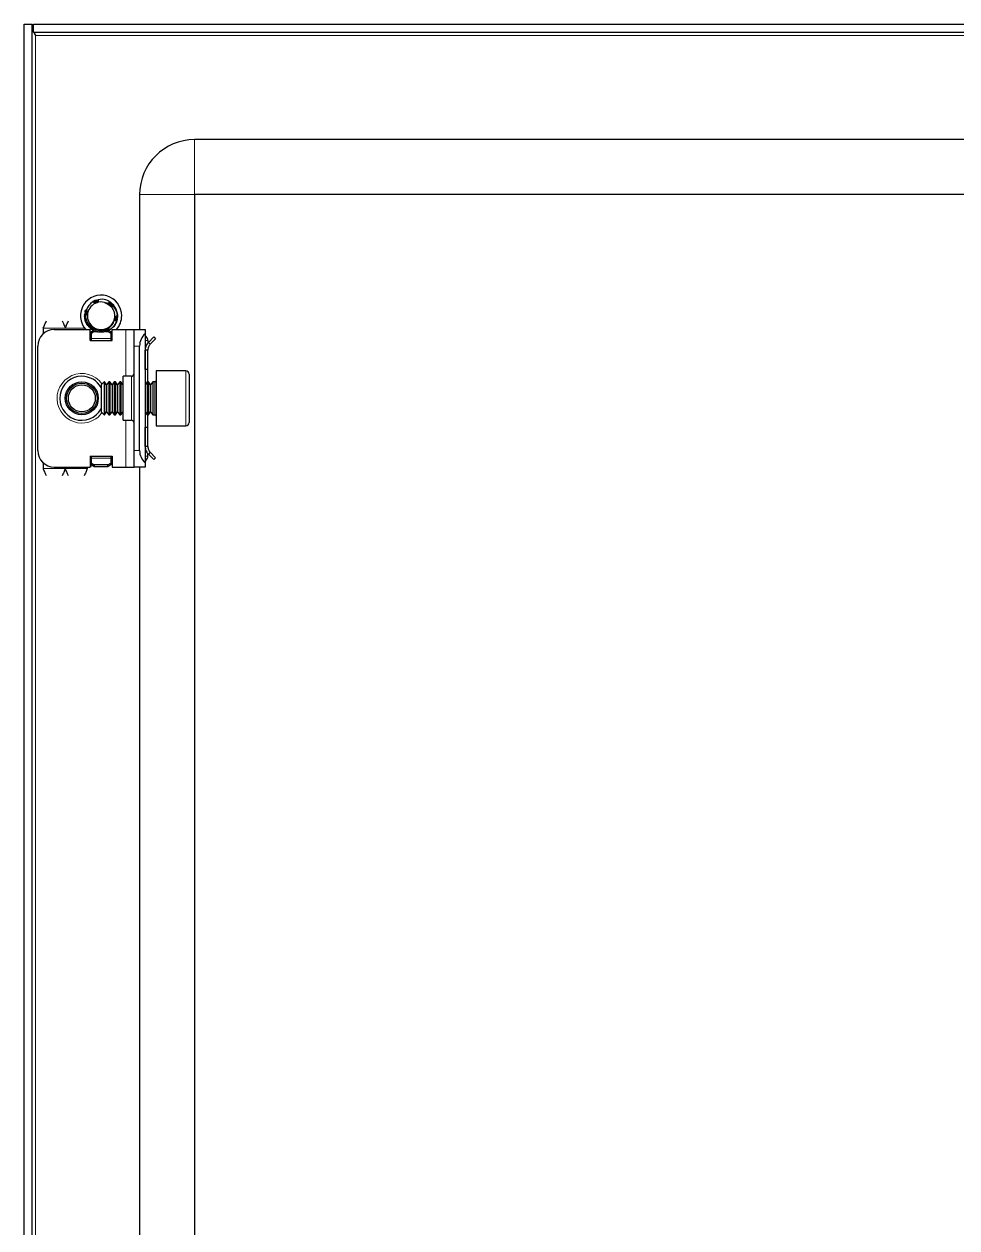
# Model space of a CAD drawing. Header units: millimetres. Extents: x -145 to 1084, y -299 to 966.
# Drawn here: x 737.5 to 907, y 553.8 to 772.6 of the extents above; entities that cross this region are included whole.
import ezdxf

# ---------------------------------------------------------------- set-up
doc = ezdxf.new("R2010")
doc.units = ezdxf.units.MM
doc.linetypes.add('SLD-Сплошная', pattern=[0])

msp = doc.modelspace()

# ---------------------------------------------------------------- linework, layer by layer
at = {"color": 7, "linetype": 'SLD-Сплошная', "lineweight": 25}
for p, q in [((737.48, 772.59), (738.98, 772.59)), ((737.48, -188.41), (737.48, 772.59)), ((738.98, -188.41), (738.98, 772.59)), ((739.18, 771.09), (739.18, 772.59)), ((739.18, 772.59), (1081.78, 772.59)), ((739.18, 771.09), (1081.78, 771.09)), ((1052.48, 751.59), (768.48, 751.59)), ((758.48, 741.59), (758.48, 717.09)), ((768.48, 741.59), (768.48, -157.41)), ((1052.48, 741.59), (768.48, 741.59)), ((749.55, 721.88), (749.51, 721.85)), ((749.86, 722.11), (750.06, 722.22)), ((750.04, 722.21), (749.99, 722.19)), ((750.04, 722.14), (749.99, 722.19)), ((750.04, 722.21), (750.26, 722.29)), ((750.22, 722.31), (750.17, 722.29)), ((750.41, 722.39), (750.36, 722.37)), ((750.41, 722.39), (750.64, 722.46)), ((750.6, 722.45), (750.56, 722.44)), ((750.79, 722.51), (750.75, 722.49)), ((751.68, 722.58), (750.94, 722.51)), ((753.18, 722.06), (753.14, 722.09)), ((753.35, 721.94), (753.31, 721.97)), ((748.49, 719.68), (748.48, 719.63)), ((748.49, 719.68), (748.51, 719.93)), ((748.5, 719.89), (748.49, 719.84)), ((748.49, 719.48), (748.51, 719.71)), ((748.53, 720.09), (748.52, 720.04)), ((748.57, 720.29), (748.56, 720.24)), ((748.57, 720.29), (748.64, 720.53)), ((748.62, 720.48), (748.61, 720.43)), ((753.5, 721.81), (753.47, 721.84)), ((753.64, 721.67), (753.61, 721.7)), ((753.64, 721.67), (753.76, 721.53)), ((753.76, 721.54), (753.74, 721.56)), ((753.78, 720.45), (753.94, 720.04)), ((748.49, 719.48), (748.49, 719.43)), ((748.5, 719.28), (748.51, 719.23)), ((748.53, 719.09), (748.53, 719.04)), ((748.56, 718.9), (748.57, 718.86)), ((748.61, 718.72), (748.62, 718.68)), ((748.67, 718.55), (748.67, 718.54)), ((749.26, 717.57), (749.29, 717.54)), ((753.75, 717.62), (753.59, 717.49)), ((754.25, 718.47), (754.15, 718.28)), ((754.27, 718.47), (754.16, 718.29)), ((754.32, 718.61), (754.33, 718.65)), ((754.38, 718.79), (754.39, 718.83)), ((754.48, 719.39), (754.42, 719.08)), ((754.42, 718.98), (754.43, 719.03)), ((754.46, 719.18), (754.46, 719.23)), ((754.48, 719.59), (754.48, 719.58)), ((754.48, 719.39), (754.48, 719.44)), ((740.98, 717.34), (740.98, 716.32)), ((742.98, 717.09), (749.48, 717.09)), ((749.39, 717.44), (749.43, 717.4)), ((749.48, 715.09), (749.48, 717.09)), ((749.68, 716.3), (749.48, 716.41)), ((749.7, 717.17), (749.5, 717.36)), ((749.54, 717.3), (749.58, 717.27)), ((749.68, 715.09), (749.68, 716.3)), ((749.7, 717.17), (749.74, 717.14)), ((749.73, 716.71), (750.08, 716.95)), ((750.23, 716.71), (749.73, 716.35)), ((749.73, 716.35), (749.73, 716.71)), ((749.73, 715.44), (749.73, 716.35)), ((749.73, 715.09), (749.73, 715.44)), ((749.88, 717.05), (749.92, 717.03)), ((750.05, 716.95), (749.91, 717.07)), ((750.05, 716.95), (750.06, 717.06)), ((750.05, 716.95), (750.09, 716.93)), ((750.23, 716.71), (750.64, 716.71)), ((750.41, 716.79), (750.45, 716.77)), ((750.59, 716.72), (750.63, 716.71)), ((750.77, 716.67), (750.81, 716.66)), ((752.08, 716.65), (752.13, 716.66)), ((752.32, 716.71), (752.73, 716.71)), ((753.23, 716.35), (752.73, 716.71)), ((752.83, 716.99), (753.23, 716.71)), ((753.23, 716.71), (753.23, 716.35)), ((753.48, 716.41), (753.23, 716.27)), ((753.23, 716.35), (753.23, 715.44)), ((753.23, 715.44), (753.23, 715.09)), ((753.48, 715.09), (753.48, 717.09)), ((753.48, 717.09), (755.98, 717.09)), ((755.98, 717.09), (757.48, 717.09)), ((757.48, 714.09), (757.48, 717.09)), ((757.48, 717.09), (759.48, 717.09)), ((759.48, 717.09), (759.48, 716.32)), ((759.48, 716.32), (759.48, 692.85)), ((759.48, 716), (759.69, 715.79)), ((760.07, 714.75), (761.04, 715.73)), ((760.42, 714.4), (761.4, 715.37)), ((761.04, 715.73), (761.4, 715.37)), ((739.98, 695.09), (739.98, 714.09)), ((749.48, 715.09), (753.48, 715.09)), ((757.48, 695.09), (757.48, 714.09)), ((758.48, 695.09), (758.48, 714.09)), ((759.98, 713.34), (759.48, 713.34)), ((759.48, 709.84), (759.48, 713.34)), ((759.98, 715.09), (759.98, 714.63)), ((759.98, 709.84), (759.98, 713.34)), ((760.42, 714.4), (760.07, 714.75)), ((759.98, 709.84), (759.48, 709.84)), ((759.98, 707.59), (759.98, 709.84)), ((766.88, 709.59), (761.48, 709.59)), ((761.48, 709.59), (761.48, 701.89)), ((767.48, 708.99), (767.48, 702.22)), ((752.04, 707.59), (751.48, 707.03)), ((751.48, 707.03), (751.48, 703.27)), ((752.1, 707.59), (752.04, 707.59)), ((752.04, 707.59), (752.04, 702.97)), ((752.48, 707.03), (752.1, 707.59)), ((752.1, 707.59), (752.1, 707.11)), ((752.1, 707.11), (752.1, 701.59)), ((752.87, 707.59), (752.48, 707.03)), ((752.48, 707.03), (752.48, 706.65)), ((752.48, 706.65), (752.48, 702.14)), ((753.1, 707.59), (752.87, 707.59)), ((752.87, 707.59), (752.87, 707.11)), ((752.87, 707.11), (752.87, 701.59)), ((753.48, 707.03), (753.1, 707.59)), ((753.1, 707.59), (753.1, 707.11)), ((753.1, 707.11), (753.1, 701.59)), ((753.87, 707.59), (753.48, 707.03)), ((753.48, 707.03), (753.48, 706.65)), ((753.48, 706.65), (753.48, 702.14)), ((754.1, 707.59), (753.87, 707.59)), ((753.87, 707.59), (753.87, 707.11)), ((753.87, 707.11), (753.87, 701.59)), ((754.48, 707.03), (754.1, 707.59)), ((754.1, 707.59), (754.1, 707.11)), ((754.1, 707.11), (754.1, 701.59)), ((754.87, 707.59), (754.48, 707.03)), ((754.48, 707.03), (754.48, 706.65)), ((754.48, 706.65), (754.48, 702.14)), ((755.1, 707.59), (754.87, 707.59)), ((754.87, 707.59), (754.87, 707.11)), ((754.87, 707.11), (754.87, 701.59)), ((755.48, 707.03), (755.1, 707.59)), ((755.1, 707.59), (755.1, 707.11)), ((755.1, 707.11), (755.1, 701.59)), ((756.98, 708.59), (755.48, 708.59)), ((755.48, 700.59), (755.48, 708.59)), ((759.87, 707.59), (759.48, 707.03)), ((760.1, 707.59), (759.87, 707.59)), ((759.87, 707.59), (759.87, 707.11)), ((759.87, 707.11), (759.87, 701.59)), ((760.48, 707.03), (760.1, 707.59)), ((760.1, 707.59), (760.1, 707.11)), ((760.1, 707.11), (760.1, 701.59)), ((760.87, 707.59), (760.48, 707.03)), ((760.48, 707.03), (760.48, 706.65)), ((760.48, 706.65), (760.48, 702.14)), ((761.23, 707.59), (760.87, 707.59)), ((760.87, 707.59), (760.87, 707.11)), ((760.87, 707.11), (760.87, 701.59)), ((751.48, 703.27), (751.48, 702.14)), ((752.04, 702.97), (752.04, 701.59)), ((767.48, 702.22), (767.48, 700.19)), ((751.48, 702.14), (752.04, 701.59)), ((752.04, 701.59), (752.1, 701.59)), ((752.1, 701.59), (752.48, 702.14)), ((752.48, 702.14), (752.87, 701.59)), ((752.87, 701.59), (753.1, 701.59)), ((753.1, 701.59), (753.48, 702.14)), ((753.48, 702.14), (753.87, 701.59)), ((753.87, 701.59), (754.1, 701.59)), ((754.1, 701.59), (754.48, 702.14)), ((754.48, 702.14), (754.87, 701.59)), ((754.87, 701.59), (755.1, 701.59)), ((755.1, 701.59), (755.48, 702.14)), ((755.48, 700.59), (756.98, 700.59)), ((759.48, 702.14), (759.87, 701.59)), ((759.87, 701.59), (760.1, 701.59)), ((759.98, 699.34), (759.98, 701.59)), ((760.1, 701.59), (760.48, 702.14)), ((760.48, 702.14), (760.87, 701.59)), ((760.87, 701.59), (761.23, 701.59)), ((761.48, 701.89), (761.48, 699.59)), ((759.48, 699.34), (759.98, 699.34)), ((759.48, 695.84), (759.48, 699.34)), ((759.98, 695.84), (759.98, 699.34)), ((761.48, 699.59), (766.88, 699.59)), ((759.98, 695.84), (759.48, 695.84)), ((749.48, 694.09), (749.48, 692.09)), ((749.48, 694.09), (753.48, 694.09)), ((749.68, 692.2), (749.68, 694.09)), ((749.73, 693.73), (749.73, 694.09)), ((749.73, 692.82), (749.73, 693.73)), ((753.23, 694.09), (753.23, 693.73)), ((753.23, 693.73), (753.23, 692.82)), ((753.48, 694.09), (753.48, 692.09)), ((757.48, 692.09), (757.48, 695.09)), ((759.98, 694.09), (759.98, 694.48)), ((760.42, 694.78), (760.07, 694.42)), ((760.07, 694.42), (761.04, 693.45)), ((760.42, 694.78), (761.4, 693.8)), ((761.04, 693.45), (761.4, 693.8)), ((740.98, 692.85), (740.98, 691.84)), ((742.98, 692.09), (749.48, 692.09)), ((748.98, 692.09), (748.98, 691.84)), ((749.48, 692.2), (749.68, 692.2)), ((749.73, 692.82), (750.23, 692.47)), ((749.73, 692.47), (749.73, 692.82)), ((750.23, 692.11), (749.73, 692.47)), ((752.73, 692.47), (750.23, 692.47)), ((750.23, 692.47), (750.23, 692.11)), ((752.73, 692.11), (750.23, 692.11)), ((752.73, 692.47), (753.23, 692.82)), ((752.73, 692.11), (752.73, 692.47)), ((753.23, 692.47), (752.73, 692.11)), ((753.23, 692.82), (753.23, 692.47)), ((753.48, 692.09), (755.98, 692.09)), ((755.98, 692.09), (757.48, 692.09)), ((759.48, 692.09), (757.48, 692.09)), ((758.48, 692.09), (758.48, -107.91)), ((759.69, 693.38), (759.48, 693.17)), ((759.48, 692.85), (759.48, 692.09))]:
    msp.add_line(p, q, dxfattribs=at)
at = {"color": 7, "linetype": 'SLD-Сплошная', "lineweight": 18}
for p, q in [((739.58, -186.31), (739.58, 770.49)), ((739.58, 770.49), (1081.38, 770.49)), ((768.48, 741.59), (768.48, 751.59)), ((768.48, 741.59), (758.48, 741.59)), ((740.98, 717.34), (744.98, 717.34)), ((744.98, 717.34), (748.48, 717.34)), ((753.23, 715.44), (749.73, 715.44)), ((755.98, 708.59), (755.98, 717.09)), ((759.48, 715.59), (759.69, 715.79)), ((758.48, 714.09), (757.48, 714.09)), ((759.48, 715.09), (759.98, 715.09)), ((766.88, 701.89), (766.88, 709.59)), ((756.98, 700.59), (756.98, 708.59)), ((761.23, 701.59), (761.23, 707.59)), ((755.98, 692.09), (755.98, 700.59)), ((766.88, 699.59), (766.88, 701.89)), ((749.73, 693.73), (753.23, 693.73)), ((757.48, 695.09), (758.48, 695.09)), ((759.48, 694.09), (759.98, 694.09)), ((759.48, 693.59), (759.69, 693.38)), ((740.98, 691.84), (744.98, 691.84)), ((748.98, 691.84), (744.98, 691.84))]:
    msp.add_line(p, q, dxfattribs=at)
at = {"color": 7, "linetype": 'SLD-Сплошная', "lineweight": 25}
for radius in [3, 2.76, 2.45]:
    msp.add_circle((747.98, 704.59), radius, dxfattribs=at)
for centre, radius, start, end in [((768.48, 741.59), 10, 90, 180), ((751.48, 719.59), 3.75, 0, 221.8103), ((751.48, 719.59), 2.5, 108.5944, 168.5944), ((751.48, 719.59), 2.5, 75.8881, 108.5944), ((751.48, 719.59), 3, 59.9286, 86.2193), ((751.48, 719.59), 2.5, 168.5944, 228.5944), ((751.48, 719.59), 3, 0, 40.7437), ((751.48, 719.59), 2.5, 348.5944, 10.5165), ((751.48, 719.59), 2.5, 228.5944, 288.5944), ((751.48, 719.59), 2.5, 288.5944, 348.5944), ((751.48, 719.59), 3.75, 318.1897, 0), ((742.98, 714.09), 3, 90, 180), ((761.48, 714.09), 3, 131.8103, 180), ((758.98, 715.09), 1, 0, 45), ((756.98, 709.09), 0.5, 270, 0), ((766.88, 708.99), 0.6, 0, 90), ((747.98, 704.59), 4, 90, 331.045), ((747.98, 704.59), 4, 28.955, 90), ((761.23, 707.84), 0.25, 270, 0), ((756.98, 700.09), 0.5, 0, 90), ((761.23, 701.34), 0.25, 0, 90), ((766.88, 700.19), 0.6, 270, 0), ((742.98, 695.09), 3, 180, 270), ((761.48, 695.09), 3, 180, 228.1897), ((758.98, 694.09), 1, 315, 0)]:
    msp.add_arc(centre, radius, start, end, dxfattribs=at)
at = {"color": 7, "linetype": 'SLD-Сплошная', "lineweight": 18}
for start, end in [(35.4622, 270), (270, 324.5378)]:
    msp.add_arc((747.98, 704.59), 4.5, start, end, dxfattribs=at)
at = {"color": 7, "linetype": 'SLD-Сплошная', "lineweight": 25}
for points, knots in [([(739.18, 771.48), (739.17, 771.51), (739.03, 771.88), (739.01, 772.25), (738.98, 772.59)], [0, 0, 0, 0, 0.09093, 1, 1, 1, 1]), ([(739.58, 770.49), (739.5, 770.67), (739.41, 770.87), (739.33, 771.07), (739.33, 771.09)], [0, 0, 0, 0, 0.908361, 1, 1, 1, 1]), ([(750.02, 722.14), (749.95, 722.09), (749.6, 721.86), (749.11, 721.35), (748.88, 720.8), (748.78, 720.55)], [0, 0, 0, 0, 0.128781, 0.613629, 1, 1, 1, 1]), ([(750.69, 721.96), (750.67, 721.95), (750.63, 721.94), (750.55, 721.93), (750.45, 721.93), (750.36, 721.94), (750.27, 721.96), (750.19, 722), (750.12, 722.05), (750.06, 722.09), (750.03, 722.13), (750.02, 722.14)], [0, 0, 0, 0, 0.0429601, 0.1733, 0.2742626, 0.4010814, 0.5277159, 0.6542588, 0.7807587, 0.9368521, 1, 1, 1, 1]), ([(750.04, 722.21), (750.07, 722.19), (750.12, 722.16), (750.19, 722.08), (750.24, 722.02), (750.25, 721.98), (750.26, 721.97)], [0, 0, 0, 0, 0.319514, 0.608493, 0.891527, 1, 1, 1, 1]), ([(750.33, 721.95), (750.33, 721.95), (750.33, 721.98), (750.31, 722.05), (750.28, 722.14), (750.23, 722.22), (750.19, 722.26), (750.17, 722.29)], [0, 0, 0, 0, 0.00279, 0.269575, 0.536371, 0.765499, 1, 1, 1, 1]), ([(750.22, 722.31), (750.25, 722.28), (750.3, 722.24), (750.36, 722.17), (750.41, 722.09), (750.43, 722.01), (750.44, 721.95), (750.44, 721.93)], [0, 0, 0, 0, 0.234253, 0.442787, 0.646465, 0.841043, 1, 1, 1, 1]), ([(750.47, 721.93), (750.48, 721.96), (750.49, 722.02), (750.48, 722.12), (750.46, 722.21), (750.42, 722.3), (750.38, 722.35), (750.36, 722.37)], [0, 0, 0, 0, 0.181695, 0.396783, 0.61186, 0.803681, 1, 1, 1, 1]), ([(750.41, 722.39), (750.44, 722.36), (750.49, 722.32), (750.54, 722.23), (750.57, 722.15), (750.58, 722.07), (750.58, 721.99), (750.58, 721.95), (750.57, 721.93)], [0, 0, 0, 0, 0.208724, 0.39105, 0.568219, 0.73683, 0.894853, 1, 1, 1, 1]), ([(750.59, 721.94), (750.6, 721.94), (750.62, 721.98), (750.63, 722.06), (750.64, 722.16), (750.63, 722.26), (750.6, 722.35), (750.57, 722.41), (750.56, 722.44)], [0, 0, 0, 0, 0.043388, 0.23288, 0.422274, 0.611632, 0.803279, 1, 1, 1, 1]), ([(750.6, 722.45), (750.63, 722.43), (750.67, 722.37), (750.7, 722.29), (750.72, 722.2), (750.73, 722.12), (750.71, 722.04), (750.7, 721.99), (750.68, 721.96), (750.68, 721.96)], [0, 0, 0, 0, 0.198483, 0.367712, 0.531083, 0.685778, 0.830503, 0.965152, 1, 1, 1, 1]), ([(750.94, 722.51), (750.94, 722.49), (750.96, 722.45), (750.98, 722.37), (750.98, 722.29), (750.96, 722.21), (750.93, 722.13), (750.86, 722.05), (750.77, 721.99), (750.71, 721.97), (750.69, 721.96)], [0, 0, 0, 0, 0.098631, 0.238541, 0.378532, 0.49895, 0.601027, 0.777401, 0.9101, 1, 1, 1, 1]), ([(750.71, 721.97), (750.72, 722), (750.75, 722.05), (750.77, 722.13), (750.79, 722.23), (750.79, 722.36), (750.76, 722.44), (750.75, 722.49)], [0, 0, 0, 0, 0.13286, 0.29106, 0.491007, 0.69089, 1, 1, 1, 1]), ([(750.79, 722.51), (750.81, 722.48), (750.84, 722.43), (750.86, 722.34), (750.87, 722.26), (750.86, 722.18), (750.84, 722.09), (750.79, 722.03), (750.77, 721.99)], [0, 0, 0, 0, 0.16279, 0.324686, 0.479688, 0.626058, 0.76302, 1, 1, 1, 1]), ([(750.79, 722), (750.79, 722.01), (750.82, 722.04), (750.86, 722.09), (750.9, 722.17), (750.93, 722.26), (750.95, 722.36), (750.95, 722.44), (750.94, 722.49), (750.94, 722.51)], [0, 0, 0, 0, 0.036757, 0.196192, 0.355485, 0.51469, 0.719746, 0.882005, 1, 1, 1, 1]), ([(752.09, 722.01), (752.38, 721.96), (752.67, 721.9), (752.94, 721.78), (752.95, 721.77)], [0, 0, 0, 0, 0.965671, 1, 1, 1, 1]), ([(752.09, 722.01), (752.19, 721.97), (752.32, 721.92), (752.45, 721.84), (752.49, 721.82)], [0, 0, 0, 0, 0.681733, 1, 1, 1, 1]), ([(752.95, 721.77), (752.95, 721.79), (752.93, 721.84), (752.93, 721.91), (752.93, 722), (752.95, 722.09), (752.97, 722.15), (752.99, 722.18)], [0, 0, 0, 0, 0.113604, 0.31095, 0.508229, 0.75166, 1, 1, 1, 1]), ([(753.01, 722.17), (753, 722.14), (753, 722.07), (752.97, 721.97), (752.95, 721.91), (752.93, 721.89), (752.93, 721.89)], [0, 0, 0, 0, 0.357139, 0.680979, 0.998183, 1, 1, 1, 1]), ([(752.94, 721.8), (752.97, 721.81), (753.01, 721.85), (753.07, 721.92), (753.11, 722), (753.13, 722.06), (753.14, 722.09)], [0, 0, 0, 0, 0.2282538, 0.5103507, 0.7523188, 1, 1, 1, 1]), ([(753.18, 722.06), (753.18, 722.03), (753.17, 721.96), (753.13, 721.86), (753.09, 721.79), (753.03, 721.73), (752.99, 721.7), (752.98, 721.69)], [0, 0, 0, 0, 0.240212, 0.454711, 0.664287, 0.864517, 1, 1, 1, 1]), ([(752.99, 721.65), (753.02, 721.66), (753.07, 721.69), (753.15, 721.74), (753.22, 721.81), (753.27, 721.89), (753.3, 721.94), (753.31, 721.97)], [0, 0, 0, 0, 0.1721036, 0.3910988, 0.610089, 0.8028012, 1, 1, 1, 1]), ([(753.35, 721.94), (753.34, 721.9), (753.32, 721.84), (753.28, 721.75), (753.23, 721.68), (753.16, 721.62), (753.1, 721.58), (753.06, 721.57), (753.04, 721.57)], [0, 0, 0, 0, 0.209239, 0.392702, 0.571062, 0.740844, 0.899958, 1, 1, 1, 1]), ([(748.88, 719.79), (748.87, 719.79), (748.84, 719.81), (748.77, 719.84), (748.67, 719.85), (748.58, 719.85), (748.52, 719.84), (748.49, 719.84)], [0, 0, 0, 0, 0.050156, 0.304513, 0.55888, 0.776903, 1, 1, 1, 1]), ([(748.49, 719.68), (748.52, 719.7), (748.58, 719.73), (748.68, 719.75), (748.76, 719.76), (748.81, 719.75), (748.83, 719.74)], [0, 0, 0, 0, 0.2937792, 0.5589816, 0.8184942, 1, 1, 1, 1]), ([(748.5, 719.89), (748.53, 719.9), (748.6, 719.92), (748.69, 719.94), (748.79, 719.93), (748.87, 719.91), (748.92, 719.89), (748.95, 719.87), (748.95, 719.87)], [0, 0, 0, 0, 0.227908, 0.430276, 0.627707, 0.816134, 0.99284, 1, 1, 1, 1]), ([(748.96, 719.9), (748.94, 719.92), (748.88, 719.96), (748.8, 720.01), (748.7, 720.04), (748.61, 720.05), (748.55, 720.05), (748.52, 720.04)], [0, 0, 0, 0, 0.19243, 0.403622, 0.614801, 0.805152, 1, 1, 1, 1]), ([(748.53, 720.09), (748.56, 720.1), (748.63, 720.12), (748.72, 720.12), (748.81, 720.1), (748.89, 720.07), (748.95, 720.03), (748.99, 720), (749, 719.99)], [0, 0, 0, 0, 0.205811, 0.38496, 0.558827, 0.724121, 0.878934, 1, 1, 1, 1]), ([(748.99, 720.04), (748.97, 720.06), (748.92, 720.11), (748.84, 720.16), (748.76, 720.21), (748.66, 720.24), (748.59, 720.24), (748.56, 720.24)], [0, 0, 0, 0, 0.183111, 0.381533, 0.579913, 0.787111, 1, 1, 1, 1]), ([(748.57, 720.29), (748.6, 720.29), (748.67, 720.3), (748.76, 720.29), (748.84, 720.26), (748.91, 720.22), (748.97, 720.17), (749.01, 720.13), (749.02, 720.11)], [0, 0, 0, 0, 0.207037, 0.38272, 0.55212, 0.712365, 0.86221, 1, 1, 1, 1]), ([(748.61, 720.42), (748.61, 720.44), (748.63, 720.55), (748.68, 720.66), (748.73, 720.74)], [0, 0, 0, 0, 0.218168, 1, 1, 1, 1]), ([(749.03, 720.12), (749.02, 720.14), (748.99, 720.19), (748.94, 720.26), (748.87, 720.32), (748.78, 720.38), (748.69, 720.42), (748.64, 720.43), (748.61, 720.43)], [0, 0, 0, 0, 0.112687, 0.266978, 0.464332, 0.661607, 0.829157, 1, 1, 1, 1]), ([(748.62, 720.48), (748.65, 720.48), (748.71, 720.47), (748.79, 720.45), (748.87, 720.41), (748.93, 720.37), (748.98, 720.31), (749.02, 720.25), (749.03, 720.21), (749.04, 720.19)], [0, 0, 0, 0, 0.164802, 0.328662, 0.485343, 0.633184, 0.771489, 0.900657, 1, 1, 1, 1]), ([(749.03, 720.08), (749.03, 720.05), (749.01, 719.97), (748.95, 719.87), (748.88, 719.79), (748.82, 719.72), (748.75, 719.67), (748.69, 719.64), (748.66, 719.63), (748.65, 719.62)], [0, 0, 0, 0, 0.125166, 0.336769, 0.488675, 0.640371, 0.791962, 0.943503, 1, 1, 1, 1]), ([(748.78, 720.55), (748.79, 720.55), (748.82, 720.54), (748.87, 720.52), (748.93, 720.47), (748.98, 720.41), (749.02, 720.34), (749.05, 720.24), (749.04, 720.14), (749.03, 720.09), (749.03, 720.08)], [0, 0, 0, 0, 0.0227609, 0.1922433, 0.3468958, 0.4775346, 0.5886768, 0.7833339, 0.9686236, 1, 1, 1, 1]), ([(749.05, 720.15), (749.05, 720.18), (749.03, 720.25), (748.99, 720.33), (748.95, 720.41), (748.89, 720.47), (748.83, 720.52), (748.8, 720.55), (748.78, 720.55)], [0, 0, 0, 0, 0.182737, 0.363423, 0.543947, 0.724373, 0.904747, 1, 1, 1, 1]), ([(752.49, 721.82), (752.57, 721.78), (752.89, 721.63), (753.4, 721.21), (753.65, 720.71), (753.78, 720.45)], [0, 0, 0, 0, 0.130652, 0.560007, 1, 1, 1, 1]), ([(753.55, 721.37), (753.54, 721.36), (753.49, 721.35), (753.41, 721.34), (753.31, 721.36), (753.22, 721.4), (753.14, 721.45), (753.05, 721.53), (752.98, 721.65), (752.96, 721.73), (752.95, 721.77)], [0, 0, 0, 0, 0.0736464, 0.1695635, 0.351373, 0.4388934, 0.519676, 0.6829056, 0.8511995, 1, 1, 1, 1]), ([(753.05, 721.55), (753.06, 721.55), (753.11, 721.55), (753.18, 721.58), (753.27, 721.62), (753.35, 721.68), (753.42, 721.75), (753.45, 721.81), (753.47, 721.84)], [0, 0, 0, 0, 0.0505, 0.241124, 0.431653, 0.622154, 0.808692, 1, 1, 1, 1]), ([(753.5, 721.81), (753.49, 721.77), (753.47, 721.71), (753.41, 721.63), (753.35, 721.57), (753.28, 721.52), (753.21, 721.49), (753.15, 721.48), (753.12, 721.48), (753.12, 721.48)], [0, 0, 0, 0, 0.198035, 0.367663, 0.531495, 0.686664, 0.831818, 0.981917, 1, 1, 1, 1]), ([(753.13, 721.47), (753.13, 721.47), (753.17, 721.46), (753.23, 721.47), (753.32, 721.49), (753.4, 721.52), (753.48, 721.57), (753.55, 721.63), (753.59, 721.68), (753.61, 721.7)], [0, 0, 0, 0, 0.018281, 0.175639, 0.332896, 0.490097, 0.647274, 0.821632, 1, 1, 1, 1]), ([(753.64, 721.67), (753.63, 721.64), (753.6, 721.59), (753.54, 721.52), (753.47, 721.47), (753.4, 721.44), (753.33, 721.42), (753.26, 721.41), (753.21, 721.42), (753.18, 721.42)], [0, 0, 0, 0, 0.159446, 0.318034, 0.469983, 0.61348, 0.747649, 0.872856, 1, 1, 1, 1]), ([(753.19, 721.42), (753.23, 721.41), (753.28, 721.39), (753.37, 721.4), (753.44, 721.4), (753.53, 721.43), (753.63, 721.47), (753.7, 721.53), (753.74, 721.56)], [0, 0, 0, 0, 0.149407, 0.278563, 0.407661, 0.536722, 0.727045, 1, 1, 1, 1]), ([(753.76, 721.54), (753.74, 721.52), (753.71, 721.47), (753.64, 721.41), (753.59, 721.38), (753.56, 721.37), (753.55, 721.37)], [0, 0, 0, 0, 0.3150562, 0.6301943, 0.9455136, 1, 1, 1, 1]), ([(753.55, 721.37), (753.58, 721.35), (753.82, 721.12), (754.17, 720.66), (754.41, 720.05), (754.47, 719.7), (754.48, 719.59)], [0, 0, 0, 0, 0.050685, 0.485619, 0.826643, 1, 1, 1, 1]), ([(753.99, 719.25), (754, 719.36), (754.02, 719.63), (753.97, 719.89), (753.94, 720.04)], [0, 0, 0, 0, 0.408521, 1, 1, 1, 1]), ([(740.98, 717.34), (741.08, 717.58), (741.27, 718.07), (741.46, 718.46), (741.56, 718.66)], [0, 0, 0, 0, 0.502065, 1, 1, 1, 1]), ([(744.41, 718.65), (744.49, 718.49), (744.67, 718.14), (744.86, 717.66), (744.97, 717.38), (744.98, 717.34)], [0, 0, 0, 0, 0.4154826, 0.9171518, 1, 1, 1, 1]), ([(744.98, 717.34), (745.08, 717.58), (745.27, 718.07), (745.46, 718.46), (745.56, 718.66)], [0, 0, 0, 0, 0.502065, 1, 1, 1, 1]), ([(748.71, 719.65), (748.69, 719.66), (748.65, 719.66), (748.57, 719.66), (748.51, 719.64), (748.48, 719.63)], [0, 0, 0, 0, 0.236131, 0.613435, 1, 1, 1, 1]), ([(749.26, 717.57), (749.14, 717.73), (748.86, 718.08), (748.57, 718.74), (748.51, 719.24), (748.49, 719.5)], [0, 0, 0, 0, 0.274163, 0.639603, 1, 1, 1, 1]), ([(748.6, 718.84), (748.58, 718.88), (748.52, 719.03), (748.51, 719.2), (748.5, 719.31)], [0, 0, 0, 0, 0.28291, 1, 1, 1, 1]), ([(748.79, 718.29), (748.78, 718.32), (748.68, 718.45), (748.64, 718.62), (748.6, 718.75)], [0, 0, 0, 0, 0.192577, 1, 1, 1, 1]), ([(748.65, 719.62), (748.65, 719.55), (748.67, 719.16), (748.85, 718.49), (749.21, 718.01), (749.38, 717.79)], [0, 0, 0, 0, 0.108003, 0.585763, 1, 1, 1, 1]), ([(749.17, 717.7), (749.13, 717.74), (748.99, 717.88), (748.9, 718.05), (748.84, 718.17)], [0, 0, 0, 0, 0.288707, 1, 1, 1, 1]), ([(749.26, 717.57), (749.27, 717.6), (749.31, 717.65), (749.37, 717.71), (749.44, 717.75), (749.51, 717.78), (749.59, 717.79), (749.65, 717.8), (749.69, 717.79), (749.7, 717.78)], [0, 0, 0, 0, 0.169226, 0.337427, 0.497935, 0.649179, 0.790582, 0.922688, 1, 1, 1, 1]), ([(749.75, 717.74), (749.74, 717.74), (749.67, 717.75), (749.58, 717.73), (749.47, 717.68), (749.37, 717.63), (749.32, 717.57), (749.29, 717.54)], [0, 0, 0, 0, 0.046579, 0.362688, 0.551736, 0.740753, 1, 1, 1, 1]), ([(749.38, 717.79), (749.39, 717.79), (749.42, 717.81), (749.47, 717.82), (749.56, 717.83), (749.66, 717.82), (749.76, 717.77), (749.81, 717.73), (749.83, 717.71)], [0, 0, 0, 0, 0.045866, 0.230744, 0.387461, 0.658246, 0.861978, 1, 1, 1, 1]), ([(749.75, 717.77), (749.72, 717.79), (749.65, 717.81), (749.56, 717.81), (749.47, 717.81), (749.41, 717.8), (749.38, 717.79)], [0, 0, 0, 0, 0.251795, 0.502165, 0.752314, 1, 1, 1, 1]), ([(749.39, 717.44), (749.41, 717.47), (749.44, 717.53), (749.49, 717.6), (749.56, 717.66), (749.63, 717.69), (749.7, 717.72), (749.75, 717.72), (749.77, 717.72)], [0, 0, 0, 0, 0.211659, 0.390361, 0.562352, 0.724819, 0.876696, 1, 1, 1, 1]), ([(749.84, 717.67), (749.81, 717.66), (749.74, 717.65), (749.65, 717.61), (749.56, 717.56), (749.49, 717.49), (749.45, 717.43), (749.43, 717.4)], [0, 0, 0, 0, 0.190996, 0.383798, 0.576553, 0.78528, 1, 1, 1, 1]), ([(749.54, 717.3), (749.55, 717.33), (749.57, 717.4), (749.62, 717.48), (749.68, 717.55), (749.75, 717.6), (749.8, 717.63), (749.84, 717.64), (749.85, 717.64)], [0, 0, 0, 0, 0.219212, 0.409339, 0.593597, 0.768568, 0.932394, 1, 1, 1, 1]), ([(749.94, 717.58), (749.94, 717.58), (749.9, 717.57), (749.84, 717.54), (749.75, 717.49), (749.68, 717.42), (749.62, 717.35), (749.59, 717.3), (749.58, 717.27)], [0, 0, 0, 0, 0.002693, 0.20821, 0.413641, 0.619057, 0.807274, 1, 1, 1, 1]), ([(749.7, 717.17), (749.71, 717.21), (749.72, 717.27), (749.76, 717.36), (749.81, 717.44), (749.87, 717.5), (749.92, 717.54), (749.95, 717.55), (749.96, 717.55)], [0, 0, 0, 0, 0.222831, 0.420099, 0.612409, 0.79585, 0.967895, 1, 1, 1, 1]), ([(749.83, 717.71), (749.84, 717.7), (749.88, 717.67), (749.93, 717.61), (749.98, 717.52), (750.01, 717.44), (750.03, 717.35), (750.04, 717.29), (750.04, 717.27)], [0, 0, 0, 0, 0.066273, 0.267344, 0.423096, 0.618734, 0.814089, 1, 1, 1, 1]), ([(752.64, 717.22), (752.71, 717.26), (753.03, 717.45), (753.52, 717.91), (753.83, 718.5), (753.92, 718.84), (753.93, 718.9)], [0, 0, 0, 0, 0.104785, 0.513079, 0.918136, 1, 1, 1, 1]), ([(754.32, 718.61), (754.11, 718.18), (753.8, 717.54), (753.21, 717.14), (753.01, 717)], [0, 0, 0, 0, 0.657042, 1, 1, 1, 1]), ([(754.12, 718.2), (754.09, 718.13), (753.95, 717.78), (753.63, 717.47), (753.36, 717.25), (753.31, 717.21)], [0, 0, 0, 0, 0.17549, 0.867074, 1, 1, 1, 1]), ([(754.03, 718.07), (754.01, 718.01), (753.91, 717.72), (753.67, 717.51), (753.46, 717.33)], [0, 0, 0, 0, 0.1718651, 1, 1, 1, 1]), ([(753.63, 717.49), (753.63, 717.49), (753.64, 717.5), (753.65, 717.51), (753.66, 717.52)], [0, 0, 0, 0, 0.484232, 1, 1, 1, 1]), ([(753.75, 717.62), (753.76, 717.63), (753.77, 717.64), (753.79, 717.66), (753.8, 717.68)], [0, 0, 0, 0, 0.296796, 1, 1, 1, 1]), ([(753.93, 718.9), (753.93, 718.93), (753.92, 718.99), (753.93, 719.06), (753.93, 719.09)], [0, 0, 0, 0, 0.544473, 1, 1, 1, 1]), ([(753.93, 719.09), (753.94, 719.1), (753.95, 719.15), (753.97, 719.2), (753.99, 719.24), (753.99, 719.25)], [0, 0, 0, 0, 0.157682, 0.80304, 1, 1, 1, 1]), ([(754.38, 718.79), (754.35, 718.79), (754.28, 718.78), (754.2, 718.8), (754.12, 718.83), (754.05, 718.87), (753.99, 718.93), (753.95, 718.98), (753.94, 719.02), (753.93, 719.03)], [0, 0, 0, 0, 0.165667, 0.330522, 0.488809, 0.638525, 0.778629, 0.909213, 1, 1, 1, 1]), ([(754.32, 718.61), (754.29, 718.61), (754.23, 718.62), (754.15, 718.65), (754.08, 718.69), (754.03, 718.74), (753.98, 718.8), (753.95, 718.87), (753.93, 718.92), (753.93, 718.95), (753.93, 718.96)], [0, 0, 0, 0, 0.154027, 0.307095, 0.452862, 0.590123, 0.718565, 0.838856, 0.95247, 1, 1, 1, 1]), ([(753.96, 719.24), (753.97, 719.23), (754, 719.19), (754.06, 719.14), (754.15, 719.08), (754.24, 719.05), (754.34, 719.03), (754.4, 719.03), (754.43, 719.03)], [0, 0, 0, 0, 0.069872, 0.258455, 0.446951, 0.635422, 0.81547, 1, 1, 1, 1]), ([(754.42, 718.98), (754.39, 718.97), (754.32, 718.96), (754.23, 718.97), (754.14, 718.99), (754.07, 719.02), (754.01, 719.07), (753.97, 719.1), (753.96, 719.12)], [0, 0, 0, 0, 0.208898, 0.388587, 0.562428, 0.727295, 0.881578, 1, 1, 1, 1]), ([(753.96, 719.09), (753.97, 719.07), (754, 719.02), (754.07, 718.97), (754.14, 718.91), (754.22, 718.87), (754.3, 718.84), (754.36, 718.84), (754.39, 718.83)], [0, 0, 0, 0, 0.137266, 0.30795, 0.478578, 0.649185, 0.822833, 1, 1, 1, 1]), ([(753.96, 718.95), (753.96, 718.94), (753.98, 718.89), (754.04, 718.83), (754.11, 718.76), (754.18, 718.71), (754.26, 718.67), (754.31, 718.66), (754.33, 718.65)], [0, 0, 0, 0, 0.076151, 0.276704, 0.47712, 0.677473, 0.837574, 1, 1, 1, 1]), ([(753.99, 719.3), (754, 719.31), (754.02, 719.35), (754.06, 719.39), (754.11, 719.45), (754.18, 719.5), (754.26, 719.54), (754.34, 719.57), (754.41, 719.58), (754.46, 719.58), (754.48, 719.58)], [0, 0, 0, 0, 0.060221, 0.18113, 0.301988, 0.42281, 0.589437, 0.75603, 0.87711, 1, 1, 1, 1]), ([(754.46, 719.18), (754.42, 719.17), (754.36, 719.15), (754.26, 719.14), (754.17, 719.15), (754.09, 719.18), (754.03, 719.21), (754, 719.23), (753.99, 719.24)], [0, 0, 0, 0, 0.214065, 0.402363, 0.585629, 0.760234, 0.923894, 1, 1, 1, 1]), ([(754.02, 719.34), (754.04, 719.33), (754.1, 719.29), (754.19, 719.25), (754.28, 719.23), (754.38, 719.22), (754.43, 719.23), (754.46, 719.23)], [0, 0, 0, 0, 0.189173, 0.404697, 0.62022, 0.807935, 1, 1, 1, 1]), ([(754.48, 719.39), (754.44, 719.38), (754.38, 719.35), (754.28, 719.33), (754.19, 719.33), (754.11, 719.34), (754.06, 719.36), (754.04, 719.37)], [0, 0, 0, 0, 0.235039, 0.445532, 0.651268, 0.847853, 1, 1, 1, 1]), ([(754.25, 718.47), (754.23, 718.42), (754.2, 718.29), (754.13, 718.18), (754.1, 718.12)], [0, 0, 0, 0, 0.462482, 1, 1, 1, 1]), ([(754.13, 719.46), (754.15, 719.45), (754.21, 719.43), (754.3, 719.41), (754.4, 719.42), (754.45, 719.43), (754.48, 719.44)], [0, 0, 0, 0, 0.237597, 0.5167288, 0.7555275, 1, 1, 1, 1]), ([(754.48, 719.6), (754.45, 719.58), (754.39, 719.54), (754.3, 719.52), (754.24, 719.52), (754.21, 719.51)], [0, 0, 0, 0, 0.371226, 0.708872, 1, 1, 1, 1]), ([(754.42, 718.98), (754.41, 718.93), (754.4, 718.85), (754.37, 718.78), (754.35, 718.75)], [0, 0, 0, 0, 0.657988, 1, 1, 1, 1]), ([(754.48, 719.6), (754.49, 719.54), (754.49, 719.47), (754.47, 719.39), (754.46, 719.36)], [0, 0, 0, 0, 0.659859, 1, 1, 1, 1]), ([(750, 717.45), (749.99, 717.45), (749.95, 717.43), (749.89, 717.38), (749.82, 717.3), (749.77, 717.23), (749.75, 717.17), (749.74, 717.14)], [0, 0, 0, 0, 0.084965, 0.329338, 0.573716, 0.784411, 1, 1, 1, 1]), ([(749.88, 717.05), (749.88, 717.09), (749.88, 717.16), (749.91, 717.25), (749.96, 717.34), (749.99, 717.39), (750.02, 717.4), (750.02, 717.4)], [0, 0, 0, 0, 0.275174, 0.522846, 0.765225, 0.99702, 1, 1, 1, 1]), ([(750.04, 717.27), (750.02, 717.25), (749.98, 717.2), (749.94, 717.11), (749.92, 717.06), (749.92, 717.03)], [0, 0, 0, 0, 0.36332, 0.677837, 1, 1, 1, 1]), ([(750.12, 717.24), (750.12, 717.24), (750.12, 717.2), (750.11, 717.14), (750.09, 717.05), (750.05, 716.99), (750.03, 716.96)], [0, 0, 0, 0, 0.0582551, 0.3055086, 0.6471604, 1, 1, 1, 1]), ([(752.08, 716.65), (752.05, 716.64), (751.73, 716.58), (751.09, 716.57), (750.43, 716.75), (750.1, 716.93), (750.03, 716.96)], [0, 0, 0, 0, 0.044285, 0.46488, 0.894202, 1, 1, 1, 1]), ([(750.04, 717.27), (750.1, 717.23), (750.43, 717.06), (751.1, 716.87), (751.72, 716.91), (752.02, 716.98), (752.02, 716.98)], [0, 0, 0, 0, 0.102158, 0.551599, 0.99962, 1, 1, 1, 1]), ([(750.97, 716.65), (750.92, 716.65), (750.78, 716.66), (750.64, 716.7), (750.55, 716.74)], [0, 0, 0, 0, 0.317385, 1, 1, 1, 1]), ([(751.65, 716.61), (751.58, 716.6), (751.41, 716.57), (751.24, 716.59), (751.14, 716.61)], [0, 0, 0, 0, 0.399625, 1, 1, 1, 1]), ([(752.12, 716.66), (752.1, 716.66), (751.99, 716.61), (751.86, 716.6), (751.75, 716.6)], [0, 0, 0, 0, 0.169871, 1, 1, 1, 1]), ([(752.02, 716.98), (752.02, 717), (752.05, 717.05), (752.11, 717.12), (752.2, 717.18), (752.26, 717.21), (752.28, 717.22)], [0, 0, 0, 0, 0.153621, 0.5283051, 0.811762, 1, 1, 1, 1]), ([(752.16, 717.15), (752.13, 717.13), (752.09, 717.09), (752.04, 717.03), (752.02, 716.99), (752.02, 716.98)], [0, 0, 0, 0, 0.41332, 0.833507, 1, 1, 1, 1]), ([(752.08, 716.65), (752.07, 716.67), (752.05, 716.73), (752.03, 716.81), (752.03, 716.89), (752.04, 716.97), (752.08, 717.06), (752.12, 717.12), (752.15, 717.15)], [0, 0, 0, 0, 0.1625787, 0.3241601, 0.4782157, 0.6233718, 0.7592045, 1, 1, 1, 1]), ([(752.19, 717.15), (752.19, 717.15), (752.16, 717.1), (752.13, 717.02), (752.1, 716.91), (752.1, 716.82), (752.11, 716.73), (752.12, 716.68), (752.13, 716.66)], [0, 0, 0, 0, 0.001313, 0.309582, 0.493731, 0.677835, 0.837663, 1, 1, 1, 1]), ([(752.27, 716.69), (752.25, 716.72), (752.21, 716.78), (752.18, 716.86), (752.17, 716.95), (752.17, 717.03), (752.19, 717.1), (752.21, 717.16), (752.24, 717.19), (752.24, 717.2)], [0, 0, 0, 0, 0.195461, 0.359649, 0.517607, 0.666788, 0.806268, 0.936243, 1, 1, 1, 1]), ([(752.31, 717.2), (752.3, 717.18), (752.28, 717.12), (752.26, 717.04), (752.25, 716.95), (752.26, 716.83), (752.29, 716.76), (752.31, 716.7)], [0, 0, 0, 0, 0.147065, 0.321231, 0.495346, 0.669443, 1, 1, 1, 1]), ([(752.27, 716.69), (752.28, 716.69), (752.29, 716.7), (752.31, 716.7), (752.31, 716.7)], [0, 0, 0, 0, 0.478977, 1, 1, 1, 1]), ([(752.28, 717.22), (752.29, 717.22), (752.34, 717.24), (752.42, 717.25), (752.52, 717.25), (752.59, 717.24), (752.63, 717.23), (752.64, 717.22)], [0, 0, 0, 0, 0.099011, 0.388276, 0.61301, 0.895384, 1, 1, 1, 1]), ([(752.46, 716.75), (752.44, 716.78), (752.39, 716.83), (752.35, 716.91), (752.32, 716.99), (752.31, 717.08), (752.32, 717.15), (752.33, 717.19), (752.33, 717.21)], [0, 0, 0, 0, 0.213002, 0.396975, 0.575181, 0.744364, 0.902779, 1, 1, 1, 1]), ([(752.43, 717.25), (752.43, 717.24), (752.42, 717.21), (752.41, 717.13), (752.41, 717.03), (752.43, 716.94), (752.46, 716.85), (752.49, 716.79), (752.51, 716.77)], [0, 0, 0, 0, 0.019058, 0.219488, 0.419831, 0.620151, 0.807785, 1, 1, 1, 1]), ([(752.65, 716.82), (752.63, 716.85), (752.57, 716.89), (752.52, 716.97), (752.48, 717.05), (752.46, 717.14), (752.45, 717.2), (752.46, 717.24), (752.46, 717.25)], [0, 0, 0, 0, 0.218347, 0.41099, 0.598711, 0.777744, 0.945667, 1, 1, 1, 1]), ([(752.65, 716.82), (752.64, 716.82), (752.57, 716.79), (752.51, 716.78), (752.46, 716.77)], [0, 0, 0, 0, 0.301025, 1, 1, 1, 1]), ([(752.46, 716.75), (752.47, 716.75), (752.48, 716.76), (752.5, 716.76), (752.51, 716.77)], [0, 0, 0, 0, 0.4765794, 1, 1, 1, 1]), ([(752.56, 717.24), (752.56, 717.22), (752.56, 717.17), (752.57, 717.09), (752.6, 716.99), (752.64, 716.91), (752.68, 716.87), (752.7, 716.84)], [0, 0, 0, 0, 0.114393, 0.350182, 0.585971, 0.790611, 1, 1, 1, 1]), ([(752.84, 716.91), (752.81, 716.93), (752.75, 716.97), (752.69, 717.05), (752.64, 717.12), (752.62, 717.19), (752.61, 717.22), (752.61, 717.23)], [0, 0, 0, 0, 0.260762, 0.494805, 0.723794, 0.94279, 1, 1, 1, 1]), ([(752.65, 716.82), (752.66, 716.83), (752.68, 716.83), (752.69, 716.84), (752.7, 716.84)], [0, 0, 0, 0, 0.4764859, 1, 1, 1, 1]), ([(752.66, 717.27), (752.67, 717.27), (752.71, 717.26), (752.78, 717.23), (752.86, 717.18), (752.94, 717.11), (752.98, 717.04), (753.01, 717)], [0, 0, 0, 0, 0.084477, 0.253367, 0.470159, 0.686909, 1, 1, 1, 1]), ([(752.73, 717.21), (752.73, 717.2), (752.74, 717.15), (752.77, 717.07), (752.82, 717), (752.86, 716.95), (752.89, 716.93)], [0, 0, 0, 0, 0.154183, 0.462567, 0.728091, 1, 1, 1, 1]), ([(753.02, 717.01), (752.99, 717.03), (752.93, 717.06), (752.86, 717.13), (752.82, 717.18), (752.81, 717.21)], [0, 0, 0, 0, 0.362858, 0.693435, 1, 1, 1, 1]), ([(752.84, 716.91), (752.85, 716.91), (752.86, 716.92), (752.88, 716.93), (752.89, 716.93)], [0, 0, 0, 0, 0.477867, 1, 1, 1, 1]), ([(753.02, 717.01), (753.03, 717.01), (753.04, 717.02), (753.06, 717.03), (753.06, 717.04)], [0, 0, 0, 0, 0.480194, 1, 1, 1, 1]), ([(753.19, 717.12), (753.18, 717.11), (753.13, 717.08), (753.07, 717.05), (753.03, 717.04)], [0, 0, 0, 0, 0.230751, 1, 1, 1, 1]), ([(753.19, 717.12), (753.2, 717.12), (753.21, 717.13), (753.22, 717.14), (753.23, 717.15)], [0, 0, 0, 0, 0.4826873, 1, 1, 1, 1]), ([(753.35, 717.23), (753.35, 717.24), (753.36, 717.25), (753.38, 717.26), (753.38, 717.26)], [0, 0, 0, 0, 0.484546, 1, 1, 1, 1]), ([(753.49, 717.36), (753.5, 717.36), (753.51, 717.37), (753.52, 717.38), (753.52, 717.39)], [0, 0, 0, 0, 0.4851577, 1, 1, 1, 1]), ([(760.07, 714.75), (759.92, 714.56), (759.61, 714.18), (759.49, 713.66), (759.48, 713.38), (759.48, 713.34)], [0, 0, 0, 0, 0.461863, 0.923726, 1, 1, 1, 1]), ([(760.42, 714.4), (760.3, 714.25), (760.12, 714.02), (760, 713.64), (759.99, 713.44), (759.98, 713.34)], [0, 0, 0, 0, 0.485042, 0.738404, 1, 1, 1, 1]), ([(759.48, 695.84), (759.51, 695.59), (759.56, 695.11), (759.85, 694.65), (760.04, 694.45), (760.07, 694.42)], [0, 0, 0, 0, 0.461863, 0.923726, 1, 1, 1, 1]), ([(759.98, 695.84), (760, 695.65), (760.04, 695.36), (760.22, 695), (760.36, 694.85), (760.42, 694.78)], [0, 0, 0, 0, 0.4850424, 0.7384039, 1, 1, 1, 1]), ([(741.56, 690.52), (741.48, 690.68), (741.3, 691.03), (741.11, 691.52), (741, 691.8), (740.98, 691.84)], [0, 0, 0, 0, 0.415483, 0.917152, 1, 1, 1, 1]), ([(744.98, 691.84), (744.89, 691.59), (744.7, 691.11), (744.51, 690.71), (744.41, 690.51)], [0, 0, 0, 0, 0.502065, 1, 1, 1, 1]), ([(745.56, 690.52), (745.48, 690.68), (745.3, 691.03), (745.11, 691.52), (745, 691.8), (744.98, 691.84)], [0, 0, 0, 0, 0.4154826, 0.9171518, 1, 1, 1, 1]), ([(748.98, 691.84), (748.89, 691.59), (748.7, 691.11), (748.51, 690.71), (748.41, 690.51)], [0, 0, 0, 0, 0.502065, 1, 1, 1, 1])]:
    msp.add_open_spline(points, degree=3, knots=knots, dxfattribs=at)
msp.add_open_spline([(739.18, 771.09), (739.22, 771.08), (739.28, 771.06), (739.38, 770.92), (739.48, 770.72), (739.55, 770.57), (739.58, 770.49)], degree=3, dxfattribs=at)

doc.saveas('drawing.dxf')
